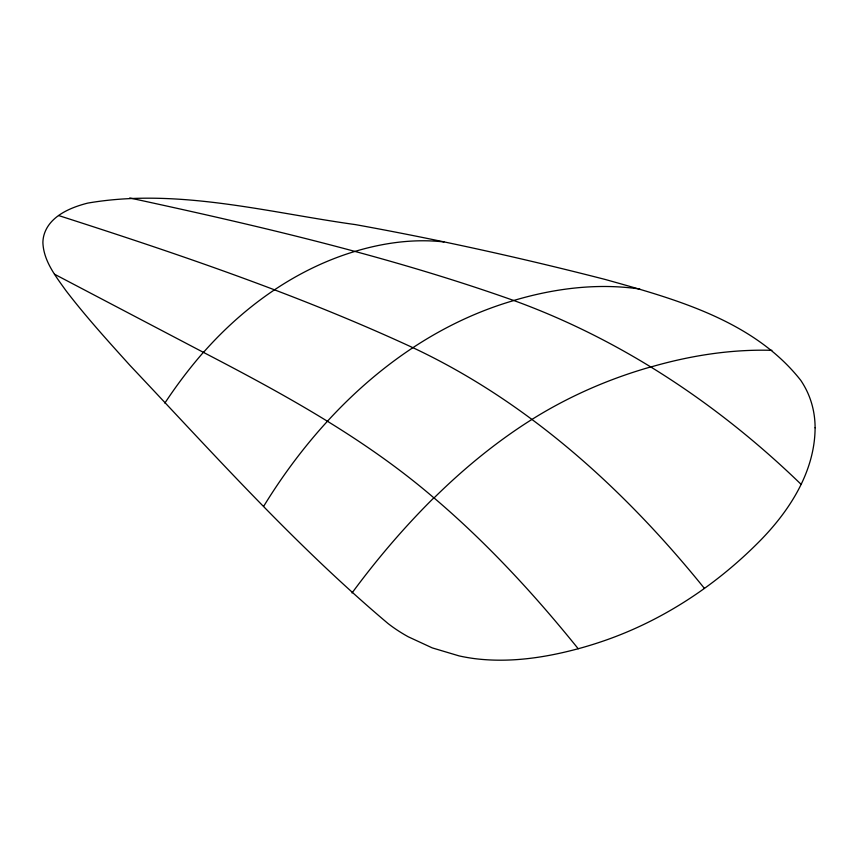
<?xml version="1.0" encoding="UTF-8"?>
<svg xmlns="http://www.w3.org/2000/svg" width="858" height="858" viewBox="0 0 858 858"><rect width="100%" height="100%" fill="white"/><g stroke="black" fill="none" stroke-linecap="round" stroke-linejoin="round"><path stroke-width="1.29" d="M263.738 506.188C321.021 412.655 406.671 331.681 513.835 300.525C621.75 339.714 718.929 404.719 801.158 484.395M54.494 274.206L203.475 352.391C243.865 306.628 295.442 269.476 354.225 251.63A448.798 258.901 -59.9 0 1 443.951 241.945M650.997 366.859C609.191 378.721 568.983 396.278 532.121 419.315A475.311 274.324 -60 0 0 434.009 497.962C364.757 438.374 284.148 394.337 203.475 352.391M129.719 197.962C259.202 225.976 388.846 256.156 513.835 300.525M58.548 215.519C178.528 254.043 298.391 294.691 412.87 347.662C528.431 401.941 624.828 489.757 704.429 588.406M433.966 497.865C487.087 543.017 534.502 594.519 578.206 648.745M352.027 592.975A518.286 299.163 -60 0 1 433.923 497.758M164.865 403.088A287.634 166.023 -60 0 1 203.421 352.295M650.986 366.956A764.993 441.881 -60 0 1 771.9 350.332M513.856 300.45A603.099 348.016 -60 0 1 639.8 289.039M815.1 427.756C814.918 471.814 789.263 511.271 759.223 541.612C714.811 586.4 660.553 621.932 600.589 641.956A291.581 168.34 0 0 1 582.282 647.618C547.468 657.346 510.875 663.137 474.742 658.644A114.479 66.087 0 0 1 459.041 655.887L432.271 647.897L408.247 636.786A181.724 104.923 0 0 1 388.02 623.509C294.938 545.055 213.524 453.785 130.03 365.454C107.99 341.034 85.843 316.634 65.841 290.487C55.641 276.212 43.661 261.057 42.9 242.803A86.701 50.054 0 0 1 43.962 235.071C48.616 218.586 65.401 209.888 80.577 205.126A85.918 49.603 0 0 1 87.709 203.11C177.08 187.666 267.321 212.376 355.523 224.624C439.371 239.8 522.64 258.247 605.169 279.451C675.45 299.12 753.603 320.495 800.771 380.351A194.916 112.537 0 0 1 804.943 387.226C811.732 399.581 815.089 413.685 815.1 427.756"/></g></svg>
